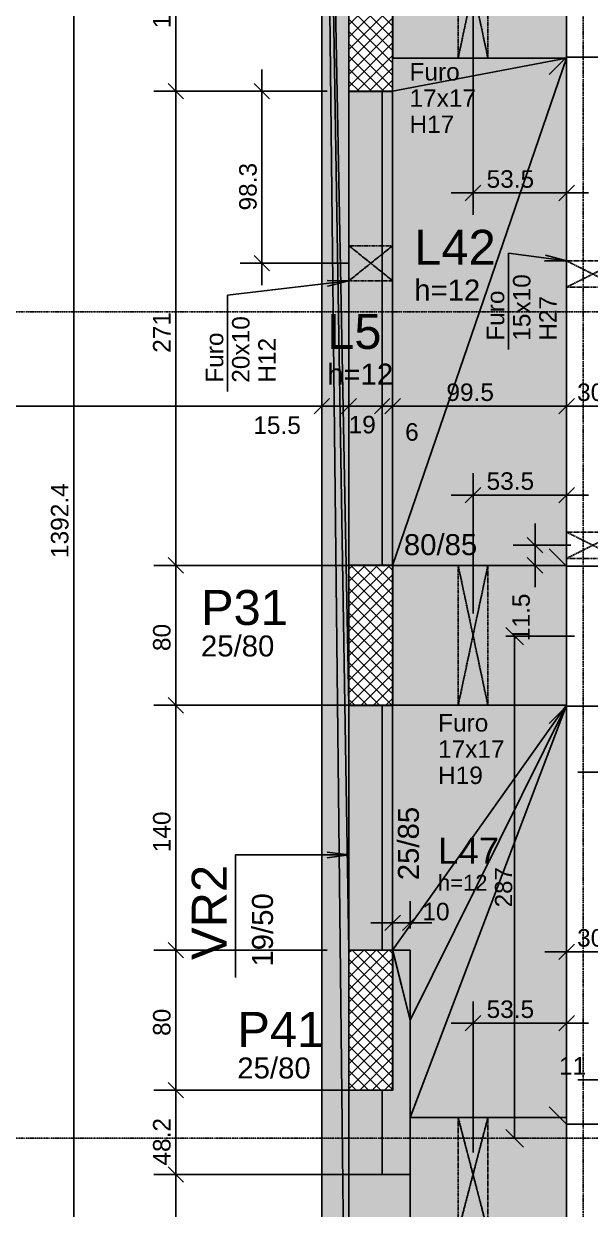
# Model space of a CAD drawing. Extents: x 37185 to 43130, y -8135 to -3930.
# Drawn here: x 37952 to 38276, y -7251 to -6574 of the extents above; entities that cross this region are included whole.
import ezdxf

# ---------------------------------------------------------------- set-up
doc = ezdxf.new("R2010")
doc.units = 0
doc.header["$MEASUREMENT"] = 0
doc.linetypes.add('ESTILO_TQS_0001', pattern=[1, 0.7, -0.3])
doc.linetypes.add('ESTILO_TQS_0004', pattern=[1.12, 0.5, -0.2, 0.01, -0.2, 0.01, -0.2])
doc.layers.get('0').update_dxf_attribs({"linetype": 'CONTINUOUS'})
doc.layers.get('Defpoints').update_dxf_attribs({"linetype": 'CONTINUOUS'})
for name, color, linetype in [('37', 4, 'CONTINUOUS'), ('38', 190, 'CONTINUOUS'), ('40', 240, 'CONTINUOUS'), ('41', 190, 'CONTINUOUS'), ('42', 3, 'CONTINUOUS'), ('43', 3, 'CONTINUOUS'), ('44', 3, 'CONTINUOUS'), ('45', 2, 'CONTINUOUS'), ('46', 2, 'CONTINUOUS'), ('47', 2, 'CONTINUOUS'), ('53', 242, 'CONTINUOUS'), ('54', 242, 'CONTINUOUS'), ('55', 12, 'CONTINUOUS'), ('60', 253, 'CONTINUOUS'), ('70', 160, 'CONTINUOUS'), ('75', 9, 'CONTINUOUS'), ('80', 6, 'CONTINUOUS'), ('82', 252, 'CONTINUOUS')]:
    doc.layers.add(name, color=color, linetype=linetype)
doc.styles.add('Arial_2mm 1-50', font='arial.ttf', dxfattribs={"height": 9.835329})
doc.styles.add('TQS_ARIAL', font='arial.ttf')
doc.dimstyles.new('Diagonal 2mm 1-50', dxfattribs={"dimscale": 30.48, "dimtxt": 9.8353, "dimasz": 0.328084, "dimexe": 0.164042, "dimexo": 0.164042, "dimgap": 0.04101, "dimtad": 1, "dimdec": 1, "dimdsep": 46, "dimtxsty": 'Arial_2mm 1-50', "dimblk1": 'OBLIQUE', "dimblk2": 'OBLIQUE', "dimsah": 1, "dimcen": 0.09, "dimadec": 8, "dimazin": 0, "dimtfac": 1, "dimtdec": 8, "dimtmove": 1, "dimatfit": 0, "dimfxl": 1, "dimtvp": 1, "dimtfillclr": 256, "dimtolj": 1, "dimtzin": 0, "dimarcsym": 2})

# ---------------------------------------------------------------- blocks, each defined once
blk = doc.blocks.new('_Oblique')
at = {"color": 0, "linetype": 'ByBlock', "lineweight": -2}
blk.add_line((-0.5, -0.5), (0.5, 0.5), dxfattribs=at)
blk = doc.blocks.new('*D172')
at = {"layer": '55', "color": 0, "linetype": 'Continuous', "lineweight": -2}
for p, q in [((38266.51, -6923.74), (38227.27, -6923.74)), ((38232.27, -6923.74), (38232.27, -7210.74)), ((38240.52, -7210.74), (38227.27, -7210.74))]:
    blk.add_line(p, q, dxfattribs=at)
at = {"layer": 'Defpoints', "color": 0, "linetype": 'Continuous'}
for p in [(38271.51, -6923.74), (38232.27, -7210.74), (38245.52, -7210.74)]:
    blk.add_point(p, dxfattribs=at)
at = {"layer": '55', "color": 0, "linetype": 'Continuous', "lineweight": -2, "xscale": 10, "yscale": 10, "zscale": 10}
for p, rotation in [((38232.27, -6923.74), 90), ((38232.27, -7210.74), 270)]:
    blk.add_blockref('_Oblique', p, dxfattribs=dict(at, rotation=rotation))
at = {"layer": '55', "color": 0, "linetype": 'Continuous', "insert": (38225.99, -7067.24), "char_height": 9.835, "attachment_point": 5, "rotation": 90, "style": 'Arial_2mm 1-50'}
blk.add_mtext('\\A1;287', dxfattribs=at)

msp = doc.modelspace()

# ---------------------------------------------------------------- linework, layer by layer
at = {"layer": '37', "linetype": 'Continuous'}
for points in [[(38162.51264, -6593.23831), (38262.01264, -6593.23831)], [(38262.01264, -6593.23831), (38262.01264, -6883.23831)], [(38137.51264, -6612.23831), (38137.51264, -6883.23831)], [(38137.51264, -6612.23831), (38137.51264, -6883.23831)], [(38156.51264, -6883.23831), (38156.51264, -6612.23831)], [(38162.51264, -6883.23831), (38162.51264, -6612.23831)], [(38262.01264, -6883.23831), (38162.51264, -6883.23831)], [(38137.51264, -6963.23831), (38137.51264, -7103.23831)], [(38137.51264, -6963.23831), (38137.51264, -7103.23831)], [(38156.51264, -7103.23831), (38156.51264, -6963.23831)], [(38162.51264, -6963.23831), (38262.01264, -6963.23831)], [(38162.51264, -7103.23831), (38162.51264, -6963.23831)], [(38262.01264, -6963.73896), (38262.01264, -7263.94401)], [(38162.51264, -7103.23831), (38172.51264, -7103.23831)], [(38172.51264, -7198.94401), (38172.51264, -7103.23831)], [(38137.51264, -7183.23831), (38137.51264, -7231.44401)], [(38137.51264, -7183.23831), (38137.51264, -7231.44401)], [(38156.51264, -7231.44401), (38156.51264, -7183.23831)], [(38262.01264, -7198.72226), (38172.51264, -7198.94401)], [(38137.51264, -7231.44401), (38137.51264, -7457.73761)], [(38137.51264, -7231.44401), (38156.51264, -7231.44401)]]:
    msp.add_lwpolyline(points, dxfattribs=at)
at = {"layer": '38', "linetype": 'Continuous'}
for points in [[(38262.01264, -6592.73831), (38281.01264, -6592.73831), (38281.01264, -6512.73831), (38262.01264, -6512.73831), (38262.01264, -6592.73831)], [(38262.01264, -6963.73896), (38281.01264, -6963.73896), (38281.01264, -6883.73896), (38262.01264, -6883.73896), (38262.01264, -6963.73896)], [(38262.01264, -7282.73896), (38281.01264, -7282.73896), (38281.01264, -7202.73896), (38262.01264, -7202.73896), (38262.01264, -7282.73896)]]:
    msp.add_lwpolyline(points, dxfattribs=at)
at = {"layer": '40', "linetype": 'Continuous'}
for p, q in [((38137.51264, -6574.28961), (38162.51264, -6549.28961)), ((38137.51264, -6549.82436), (38162.51264, -6574.82436)), ((38137.51264, -6581.36066), (38162.51264, -6556.36066)), ((38137.51264, -6556.89541), (38162.51264, -6581.89541)), ((38137.51264, -6588.43176), (38162.51264, -6563.43176)), ((38137.51264, -6563.96646), (38162.51264, -6588.96646)), ((38137.51264, -6595.50281), (38162.51264, -6570.50281)), ((38137.51264, -6571.03756), (38162.51264, -6596.03756)), ((38137.51264, -6602.57386), (38162.51264, -6577.57386)), ((38137.51264, -6578.10861), (38162.51264, -6603.10861)), ((38137.51264, -6609.64496), (38162.51264, -6584.64496)), ((38137.51264, -6585.17966), (38162.51264, -6610.17966)), ((38137.51264, -6592.25076), (38157.50019, -6612.23831)), ((38141.99039, -6612.23831), (38162.51264, -6591.71601)), ((38137.51264, -6599.32181), (38150.42914, -6612.23831)), ((38149.06144, -6612.23831), (38162.51264, -6598.78706)), ((38137.51264, -6606.39286), (38143.35809, -6612.23831)), ((38156.13254, -6612.23831), (38162.51264, -6605.85816)), ((38137.51264, -6906.62981), (38160.90419, -6883.23831)), ((38137.51264, -6899.55871), (38153.83309, -6883.23831)), ((38137.51264, -6892.48766), (38146.76204, -6883.23831)), ((38137.51264, -6885.41661), (38139.69099, -6883.23831)), ((38138.58644, -6883.23831), (38162.51264, -6907.16451)), ((38145.65749, -6883.23831), (38162.51264, -6900.09346)), ((38152.72854, -6883.23831), (38162.51264, -6893.02241)), ((38159.79964, -6883.23831), (38162.51264, -6885.95131)), ((38137.51264, -6913.70086), (38162.51264, -6888.70086)), ((38137.51264, -6889.23561), (38162.51264, -6914.23561)), ((38137.51264, -6920.77191), (38162.51264, -6895.77191)), ((38137.51264, -6896.30666), (38162.51264, -6921.30666)), ((38137.51264, -6927.84301), (38162.51264, -6902.84301)), ((38137.51264, -6903.37771), (38162.51264, -6928.37771)), ((38137.51264, -6934.91406), (38162.51264, -6909.91406)), ((38137.51264, -6910.44881), (38162.51264, -6935.44881)), ((38137.51264, -6941.98511), (38162.51264, -6916.98511)), ((38137.51264, -6917.51986), (38162.51264, -6942.51986)), ((38137.51264, -6949.05621), (38162.51264, -6924.05621)), ((38137.51264, -6924.59091), (38162.51264, -6949.59091)), ((38137.51264, -6956.12726), (38162.51264, -6931.12726)), ((38137.51264, -6931.66201), (38162.51264, -6956.66201)), ((38137.51264, -6963.23831), (38162.51264, -6938.19836)), ((38137.51264, -6938.73306), (38162.01789, -6963.23831)), ((38137.51264, -6945.80411), (38154.94679, -6963.23831)), ((38144.54379, -6963.23831), (38162.51264, -6945.26941)), ((38137.51264, -6952.87521), (38147.87574, -6963.23831)), ((38151.61484, -6963.23831), (38162.51264, -6952.34046)), ((38137.51264, -6959.94626), (38140.80469, -6963.23831)), ((38158.68594, -6963.23831), (38162.51264, -6959.41156)), ((38137.51264, -7125.83291), (38160.10729, -7103.23831)), ((38137.51264, -7118.76181), (38153.03619, -7103.23831)), ((38137.51264, -7111.69076), (38145.96514, -7103.23831)), ((38137.51264, -7104.61971), (38138.89409, -7103.23831)), ((38137.51264, -7132.90396), (38162.51264, -7107.90396)), ((38137.51264, -7108.43871), (38162.51264, -7133.43871)), ((38139.38334, -7103.23831), (38162.51264, -7126.36761)), ((38146.45439, -7103.23831), (38162.51264, -7119.29656)), ((38153.52544, -7103.23831), (38162.51264, -7112.22551)), ((38160.59654, -7103.23831), (38162.51264, -7105.15441)), ((38137.51264, -7139.97501), (38162.51264, -7114.97501)), ((38137.51264, -7115.50976), (38162.51264, -7140.50976)), ((38137.51264, -7147.04611), (38162.51264, -7122.04611)), ((38137.51264, -7122.58081), (38162.51264, -7147.58081)), ((38137.51264, -7154.11716), (38162.51264, -7129.11716)), ((38137.51264, -7129.65191), (38162.51264, -7154.65191)), ((38137.51264, -7161.18826), (38162.51264, -7136.18826)), ((38137.51264, -7136.72296), (38162.51264, -7161.72296)), ((38137.51264, -7168.25931), (38162.51264, -7143.25931)), ((38137.51264, -7143.79401), (38162.51264, -7168.79401)), ((38137.51264, -7175.33036), (38162.51264, -7150.33036)), ((38137.51264, -7150.86511), (38162.51264, -7175.86511)), ((38137.51264, -7182.40146), (38162.51264, -7157.40146)), ((38137.51264, -7157.93616), (38162.51264, -7182.93616)), ((38137.51264, -7165.00721), (38155.74369, -7183.23831)), ((38143.74689, -7183.23831), (38162.51264, -7164.47251)), ((38137.51264, -7172.07831), (38148.67264, -7183.23831)), ((38150.81794, -7183.23831), (38162.51264, -7171.54356)), ((38137.51264, -7179.14936), (38141.60159, -7183.23831)), ((38157.88904, -7183.23831), (38162.51264, -7178.61466))]:
    msp.add_line(p, q, dxfattribs=at)
for points in [[(38137.51264, -6612.23831), (38162.51264, -6612.23831), (38162.51264, -6512.23831), (38137.51264, -6512.23831), (38137.51264, -6612.23831)], [(38137.51264, -6963.23831), (38162.51264, -6963.23831), (38162.51264, -6883.23831), (38137.51264, -6883.23831), (38137.51264, -6963.23831)], [(38137.51264, -7183.23831), (38162.51264, -7183.23831), (38162.51264, -7103.23831), (38137.51264, -7103.23831), (38137.51264, -7183.23831)]]:
    msp.add_lwpolyline(points, dxfattribs=at)
at = {"layer": '41', "linetype": 'Continuous'}
for p, q in [((38262.01264, -6592.73831), (38252.01264, -6602.73831)), ((38262.01264, -6883.73896), (38252.01264, -6873.73896)), ((38262.01264, -6963.73896), (38252.01264, -6973.73896)), ((38262.01264, -7202.73896), (38252.01264, -7192.73896))]:
    msp.add_line(p, q, dxfattribs=at)
at = {"layer": '53', "linetype": 'ESTILO_TQS_0001'}
for points in [[(38208.48514, -6553.23831), (38199.98514, -6593.23831), (38216.98514, -6593.23831), (38208.48514, -6553.23831), (38216.98514, -6593.23831), (38216.98514, -6513.23831), (38208.48514, -6553.23831), (38216.98514, -6513.23831), (38199.98514, -6513.23831), (38208.48514, -6553.23831), (38199.98514, -6513.23831), (38199.98514, -6593.23831), (38208.48514, -6553.23831)], [(38150.01264, -6710.54091), (38162.51264, -6720.54091), (38162.51264, -6700.54091), (38150.01264, -6710.54091), (38162.51264, -6700.54091), (38137.51264, -6700.54091), (38150.01264, -6710.54091), (38137.51264, -6700.54091), (38137.51264, -6720.54091), (38150.01264, -6710.54091), (38137.51264, -6720.54091), (38162.51264, -6720.54091), (38150.01264, -6710.54091)], [(38277.01264, -6716.72166), (38292.01264, -6724.22166), (38292.01264, -6709.22166), (38277.01264, -6716.72166), (38292.01264, -6709.22166), (38262.01264, -6709.22166), (38277.01264, -6716.72166), (38262.01264, -6709.22166), (38262.01264, -6724.22166), (38277.01264, -6716.72166), (38262.01264, -6724.22166), (38292.01264, -6724.22166), (38277.01264, -6716.72166)], [(38277.01264, -6871.75861), (38292.01264, -6879.25861), (38292.01264, -6864.25861), (38277.01264, -6871.75861), (38292.01264, -6864.25861), (38262.01264, -6864.25861), (38277.01264, -6871.75861), (38262.01264, -6864.25861), (38262.01264, -6879.25861), (38277.01264, -6871.75861), (38262.01264, -6879.25861), (38292.01264, -6879.25861), (38277.01264, -6871.75861)], [(38208.48514, -6923.23831), (38199.98514, -6963.23831), (38216.98514, -6963.23831), (38208.48514, -6923.23831), (38216.98514, -6963.23831), (38216.98514, -6883.23831), (38208.48514, -6923.23831), (38216.98514, -6883.23831), (38199.98514, -6883.23831), (38208.48514, -6923.23831), (38199.98514, -6883.23831), (38199.98514, -6963.23831), (38208.48514, -6923.23831)], [(38208.48514, -7231.44401), (38199.98514, -7263.94401), (38216.98514, -7263.94401), (38208.48514, -7231.44401), (38216.98514, -7263.94401), (38216.98514, -7198.94401), (38208.48514, -7231.44401), (38216.98514, -7198.94401), (38199.98514, -7198.94401), (38208.48514, -7231.44401), (38199.98514, -7198.94401), (38199.98514, -7263.94401), (38208.48514, -7231.44401)]]:
    msp.add_lwpolyline(points, dxfattribs=at)
at = {"layer": '60', "linetype": 'Continuous'}
for points in [[(38137.51264, -7546.23831), (38137.51264, -7103.23831), (38122.01264, -6153.73821), (38137.51264, -7546.23831)], [(38137.51264, -7103.23831), (38137.51264, -6963.23831), (38122.01264, -6153.73821), (38137.51264, -7103.23831)], [(38122.01264, -6153.73821), (38137.51264, -6963.23831), (38137.51264, -6180.73831), (38122.01264, -6153.73821)], [(38122.01264, -6153.73821), (38122.01264, -7546.23831), (38137.51264, -7546.23831), (38122.01264, -6153.73821)], [(38137.51264, -6963.23831), (38137.51264, -6612.23831), (38137.51264, -6180.73831), (38137.51264, -6963.23831)], [(38137.51264, -6180.73831), (38137.51264, -6612.23831), (38137.51264, -6512.23831), (38137.51264, -6180.73831)], [(38262.01264, -6593.23831), (38262.01264, -6513.23831), (38162.61264, -6513.23831), (38162.61264, -6593.23831), (38262.01264, -6593.23831)], [(38262.01264, -6593.23831), (38162.51264, -6593.23831), (38162.51264, -6612.23831), (38262.01264, -6593.23831)], [(38262.01264, -6593.23831), (38162.51264, -6612.23831), (38162.51264, -6883.23831), (38262.01264, -6593.23831)], [(38262.01264, -6593.23831), (38162.51264, -6883.23831), (38262.01264, -6883.23831), (38262.01264, -6593.23831)], [(38262.01264, -6593.23831), (38262.01264, -6883.23831), (38262.01264, -6593.23831)], [(38137.51264, -6963.23831), (38137.51264, -6883.23831), (38137.51264, -6612.23831), (38137.51264, -6963.23831)], [(38137.51264, -6883.13831), (38162.51264, -6883.13831), (38162.51264, -6612.33831), (38137.51264, -6612.33831), (38137.51264, -6883.13831)], [(38262.01264, -6963.23831), (38262.01264, -6883.23831), (38162.61264, -6883.23831), (38162.61264, -6963.23831), (38262.01264, -6963.23831)], [(38137.51264, -7103.13831), (38162.51264, -7103.13831), (38162.51264, -6963.33831), (38137.51264, -6963.33831), (38137.51264, -7103.13831)], [(38262.01264, -6963.23831), (38162.51264, -6963.23831), (38162.51264, -7103.23831), (38262.01264, -6963.23831)], [(38262.01264, -6963.23831), (38162.51264, -7103.23831), (38172.51264, -7143.23831), (38262.01264, -6963.23831)], [(38262.01264, -6963.23831), (38172.51264, -7143.23831), (38172.51264, -7198.94401), (38262.01264, -6963.23831)], [(38262.01264, -6963.23831), (38172.51264, -7198.94401), (38262.01264, -7198.94401), (38262.01264, -6963.23831)], [(38262.01264, -6963.23831), (38262.01264, -7198.94401), (38262.01264, -6963.23831)], [(38172.51264, -7231.44401), (38172.51264, -7143.23831), (38162.61264, -7103.23831), (38162.61264, -7183.33831), (38137.51264, -7183.33831), (38137.51264, -7231.44401), (38172.51264, -7231.44401)], [(38137.51264, -7183.23831), (38137.51264, -7103.23831), (38137.51264, -7546.23831), (38137.51264, -7183.23831)], [(38137.51264, -7231.44401), (38137.51264, -7183.23831), (38137.51264, -7546.23831), (38137.51264, -7231.44401)], [(38172.51264, -7263.94401), (38262.01264, -7263.94401), (38262.01264, -7198.72226), (38172.51264, -7198.94401), (38172.51264, -7263.94401)], [(38172.51264, -7457.73761), (38172.51264, -7231.44401), (38137.51264, -7231.44401), (38137.51264, -7457.73761), (38172.51264, -7457.73761)], [(38137.51264, -7546.23831), (38137.51264, -7457.73761), (38137.51264, -7231.44401), (38137.51264, -7546.23831)]]:
    msp.add_lwpolyline(points, dxfattribs=at)
for points in [[(38137.51264, -7546.23831), (38137.51264, -7103.23831), (38122.01264, -6153.73821)], [(38137.51264, -7546.23831), (38122.01264, -6153.73821), (38137.51264, -7546.23831)], [(38137.51264, -7103.23831), (38137.51264, -6963.23831), (38122.01264, -6153.73821)], [(38137.51264, -7103.23831), (38122.01264, -6153.73821), (38137.51264, -7103.23831)], [(38122.01264, -6153.73821), (38137.51264, -6963.23831), (38137.51264, -6180.73831)], [(38122.01264, -6153.73821), (38122.01264, -7546.23831), (38137.51264, -7546.23831)], [(38122.01264, -6153.73821), (38137.51264, -7546.23831), (38122.01264, -6153.73821)], [(38137.51264, -6963.23831), (38137.51264, -6612.23831), (38137.51264, -6180.73831)], [(38137.51264, -6963.23831), (38137.51264, -6180.73831), (38137.51264, -6963.23831)], [(38137.51264, -6180.73831), (38137.51264, -6612.23831), (38137.51264, -6512.23831)], [(38262.01264, -6593.23831), (38262.01264, -6513.23831), (38162.61264, -6513.23831)], [(38262.01264, -6593.23831), (38162.61264, -6513.23831), (38162.61264, -6593.23831)], [(38262.01264, -6593.23831), (38162.51264, -6593.23831), (38162.51264, -6612.23831)], [(38262.01264, -6593.23831), (38162.51264, -6612.23831), (38262.01264, -6593.23831)], [(38262.01264, -6593.23831), (38162.51264, -6612.23831), (38162.51264, -6883.23831)], [(38262.01264, -6593.23831), (38162.51264, -6883.23831), (38262.01264, -6593.23831)], [(38262.01264, -6593.23831), (38162.51264, -6883.23831), (38262.01264, -6883.23831)], [(38262.01264, -6593.23831), (38162.61264, -6593.23831), (38262.01264, -6593.23831)], [(38262.01264, -6593.23831), (38262.01264, -6883.23831), (38262.01264, -6593.23831)], [(38137.51264, -6963.23831), (38137.51264, -6883.23831), (38137.51264, -6612.23831)], [(38137.51264, -6963.23831), (38137.51264, -6612.23831), (38137.51264, -6963.23831)], [(38137.51264, -6883.13831), (38162.51264, -6883.13831), (38162.51264, -6612.33831)], [(38137.51264, -6883.13831), (38162.51264, -6612.33831), (38137.51264, -6612.33831)], [(38137.51264, -6883.13831), (38137.51264, -6612.33831), (38137.51264, -6883.13831)], [(38262.01264, -6963.23831), (38262.01264, -6883.23831), (38162.61264, -6883.23831)], [(38262.01264, -6963.23831), (38162.61264, -6883.23831), (38162.61264, -6963.23831)], [(38137.51264, -7103.13831), (38162.51264, -7103.13831), (38162.51264, -6963.33831)], [(38137.51264, -7103.13831), (38162.51264, -6963.33831), (38137.51264, -6963.33831)], [(38137.51264, -7103.13831), (38137.51264, -6963.33831), (38137.51264, -7103.13831)], [(38262.01264, -6963.23831), (38162.51264, -6963.23831), (38162.51264, -7103.23831)], [(38262.01264, -6963.23831), (38162.51264, -7103.23831), (38262.01264, -6963.23831)], [(38262.01264, -6963.23831), (38162.51264, -7103.23831), (38172.51264, -7143.23831)], [(38262.01264, -6963.23831), (38162.61264, -6963.23831), (38262.01264, -6963.23831)], [(38262.01264, -6963.23831), (38172.51264, -7143.23831), (38262.01264, -6963.23831)], [(38262.01264, -6963.23831), (38172.51264, -7143.23831), (38172.51264, -7198.94401)], [(38262.01264, -6963.23831), (38172.51264, -7198.94401), (38262.01264, -6963.23831)], [(38262.01264, -6963.23831), (38172.51264, -7198.94401), (38262.01264, -7198.94401)], [(38262.01264, -6963.23831), (38262.01264, -7198.94401), (38262.01264, -6963.23831)], [(38137.51264, -7183.23831), (38137.51264, -7103.23831), (38137.51264, -7546.23831)], [(38172.51264, -7231.44401), (38172.51264, -7143.23831), (38162.61264, -7103.23831)], [(38172.51264, -7231.44401), (38162.61264, -7103.23831), (38162.61264, -7183.33831)], [(38137.51264, -7231.44401), (38137.51264, -7183.23831), (38137.51264, -7546.23831)], [(38137.51264, -7183.23831), (38137.51264, -7546.23831), (38137.51264, -7183.23831)], [(38172.51264, -7231.44401), (38162.61264, -7183.33831), (38137.51264, -7183.33831)], [(38172.51264, -7231.44401), (38137.51264, -7183.33831), (38137.51264, -7231.44401)], [(38172.51264, -7263.94401), (38262.01264, -7263.94401), (38262.01264, -7198.72226)], [(38172.51264, -7263.94401), (38262.01264, -7198.72226), (38172.51264, -7198.94401)], [(38172.51264, -7263.94401), (38172.51264, -7198.94401), (38172.51264, -7263.94401)], [(38172.51264, -7457.73761), (38172.51264, -7231.44401), (38137.51264, -7231.44401)], [(38172.51264, -7457.73761), (38137.51264, -7231.44401), (38137.51264, -7457.73761)], [(38172.51264, -7231.44401), (38137.51264, -7231.44401), (38172.51264, -7231.44401)], [(38137.51264, -7231.44401), (38137.51264, -7546.23831), (38137.51264, -7231.44401)], [(38137.51264, -7546.23831), (38137.51264, -7457.73761), (38137.51264, -7231.44401)], [(38137.51264, -7546.23831), (38137.51264, -7231.44401), (38137.51264, -7546.23831)]]:
    msp.add_solid(points, dxfattribs=at)
at = {"layer": '70', "linetype": 'ESTILO_TQS_0004'}
for p, q in [((38271.51264, -4162.63791), (38271.51264, -8062.34486)), ((37414.54729, -6738.23866), (40631.05859, -6738.23866)), ((37414.54729, -7210.73831), (40631.05859, -7210.73831))]:
    msp.add_line(p, q, dxfattribs=at)
at = {"layer": '75', "linetype": 'Continuous'}
for p, q in [((37980.08864, -7558.73831), (37980.08864, -6141.37461)), ((38038.46504, -6624.73831), (38038.46504, -6499.73831)), ((38208.48514, -6565.73831), (38208.48514, -6682.88801)), ((38038.46504, -6895.73831), (38038.46504, -6599.73831)), ((38087.73224, -6723.04091), (38087.73224, -6599.73831)), ((38125.01264, -6612.23831), (38025.96504, -6612.23831)), ((38125.01264, -6612.23831), (38025.96504, -6612.23831)), ((38042.88444, -6616.65771), (38034.04559, -6607.81886)), ((38042.88444, -6616.65771), (38034.04559, -6607.81886)), ((38125.01264, -6612.23831), (38075.23224, -6612.23831)), ((38092.15164, -6616.65771), (38083.31284, -6607.81886)), ((38137.51264, -6612.23831), (38137.51264, -6612.23831)), ((38137.51264, -6612.23831), (38137.51264, -6612.23831)), ((38137.51264, -6612.23831), (38137.51264, -6612.23831)), ((38262.01264, -6638.69806), (38262.01264, -6638.69806)), ((38262.01264, -6651.19806), (38262.01264, -6682.88801)), ((38204.06574, -6674.80741), (38212.90454, -6665.96856)), ((38257.59324, -6674.80741), (38266.43209, -6665.96856)), ((38195.98514, -6670.38801), (38274.51264, -6670.38801)), ((38092.15164, -6714.96031), (38083.31284, -6706.12146)), ((38137.51264, -6710.54091), (38075.23224, -6710.54091)), ((38150.01264, -6710.54091), (38150.01264, -6710.54091)), ((38122.01264, -6809.07536), (38122.01264, -6779.77181)), ((38122.01264, -6809.07536), (38122.01264, -6779.77181)), ((38137.51264, -6809.07536), (38137.51264, -6779.77181)), ((38137.51264, -6809.07536), (38137.51264, -6779.77181)), ((38156.51264, -6809.07536), (38156.51264, -6779.77181)), ((38156.51264, -6809.07536), (38156.51264, -6779.77181)), ((38162.51264, -6809.07536), (38162.51264, -6779.77181)), ((38162.51264, -6809.07536), (38162.51264, -6779.77181)), ((38262.01264, -6809.07536), (38262.01264, -6779.77181)), ((38262.01264, -6809.07536), (38262.01264, -6779.77181)), ((38117.59324, -6796.69126), (38126.43209, -6787.85241)), ((38117.59324, -6796.69126), (38126.43209, -6787.85241)), ((38133.09324, -6796.69126), (38141.93209, -6787.85241)), ((38133.09324, -6796.69126), (38141.93209, -6787.85241)), ((38152.09324, -6796.69126), (38160.93209, -6787.85241)), ((38152.09324, -6796.69126), (38160.93209, -6787.85241)), ((38158.09324, -6796.69126), (38166.93209, -6787.85241)), ((38158.09324, -6796.69126), (38166.93209, -6787.85241)), ((38257.59324, -6796.69126), (38266.43209, -6787.85241)), ((38257.59324, -6796.69126), (38266.43209, -6787.85241)), ((37561.56084, -6792.27181), (38134.51264, -6792.27181)), ((38109.51264, -6792.27181), (38150.01264, -6792.27181)), ((38125.01264, -6792.27181), (38169.01264, -6792.27181)), ((38144.01264, -6792.27181), (38175.01264, -6792.27181)), ((38150.01264, -6792.27181), (38274.51264, -6792.27181)), ((38249.51264, -6792.27181), (38304.51264, -6792.27181)), ((38122.01264, -6821.57536), (38122.01264, -6821.57536)), ((38122.01264, -6821.57536), (38122.01264, -6821.57536)), ((38137.51264, -6821.57536), (38137.51264, -6821.57536)), ((38137.51264, -6821.57536), (38137.51264, -6821.57536)), ((38156.51264, -6821.57536), (38156.51264, -6821.57536)), ((38156.51264, -6821.57536), (38156.51264, -6821.57536)), ((38162.51264, -6821.57536), (38162.51264, -6821.57536)), ((38162.51264, -6821.57536), (38162.51264, -6821.57536)), ((38262.01264, -6821.57536), (38262.01264, -6821.57536)), ((38262.01264, -6821.57536), (38262.01264, -6821.57536)), ((38208.48514, -6910.73831), (38208.48514, -6830.56846)), ((38262.01264, -6843.65336), (38262.01264, -6830.56846)), ((38195.98514, -6843.06846), (38274.51264, -6843.06846)), ((38204.06574, -6847.48786), (38212.90454, -6838.64906)), ((38257.59324, -6847.48786), (38266.43209, -6838.64906)), ((38262.01264, -6856.15336), (38262.01264, -6856.15336)), ((38243.95009, -6859.25861), (38243.95009, -6895.73831)), ((38038.46504, -6975.73831), (38038.46504, -6870.73831)), ((38264.51264, -6871.75861), (38231.45009, -6871.75861)), ((38239.53069, -6867.33916), (38248.36954, -6876.17801)), ((38042.88444, -6887.65771), (38034.04559, -6878.81886)), ((38042.88444, -6887.65771), (38034.04559, -6878.81886)), ((38239.53069, -6878.81891), (38248.36954, -6887.65776)), ((38137.51264, -6883.23831), (38025.96504, -6883.23831)), ((38137.51264, -6883.23831), (38025.96504, -6883.23831)), ((38150.01264, -6883.23831), (38150.01264, -6883.23831)), ((38150.01264, -6883.23831), (38150.01264, -6883.23831)), ((38237.04999, -6883.23831), (38231.45009, -6883.23831)), ((38249.54999, -6883.23831), (38249.54999, -6883.23831)), ((38208.48514, -6923.23831), (38208.48514, -6923.23831)), ((38038.46504, -7115.73831), (38038.46504, -6950.73831)), ((38042.88444, -6967.65771), (38034.04559, -6958.81886)), ((38042.88444, -6967.65771), (38034.04559, -6958.81886)), ((38137.51264, -6963.23831), (38025.96504, -6963.23831)), ((38137.51264, -6963.23831), (38025.96504, -6963.23831)), ((38150.01264, -6963.23831), (38150.01264, -6963.23831)), ((38150.01264, -6963.23831), (38150.01264, -6963.23831)), ((38268.51264, -7001.48781), (38304.51264, -7001.48781)), ((38162.51264, -7090.73831), (38162.51264, -7075.12416)), ((38172.51264, -7090.73831), (38172.51264, -7075.12416)), ((38150.01264, -7087.62416), (38185.01264, -7087.62416)), ((38158.09324, -7092.04356), (38166.93209, -7083.20471)), ((38168.09324, -7092.04356), (38176.93209, -7083.20471)), ((38038.46504, -7195.73831), (38038.46504, -7090.73831)), ((38042.88444, -7107.65771), (38034.04559, -7098.81886)), ((38042.88444, -7107.65771), (38034.04559, -7098.81886)), ((38257.59324, -7108.61156), (38266.43209, -7099.77271)), ((38262.01264, -7102.08641), (38262.01264, -7102.08641)), ((38125.01264, -7103.23831), (38025.96504, -7103.23831)), ((38125.01264, -7103.23831), (38025.96504, -7103.23831)), ((38137.51264, -7103.23831), (38137.51264, -7103.23831)), ((38137.51264, -7103.23831), (38137.51264, -7103.23831)), ((38162.51264, -7103.23831), (38162.51264, -7103.23831)), ((38172.51264, -7103.23831), (38172.51264, -7103.23831)), ((38249.51264, -7104.19216), (38304.51264, -7104.19216)), ((38262.01264, -7114.58641), (38262.01264, -7116.69216)), ((38208.48514, -7218.94401), (38208.48514, -7132.46956)), ((38262.01264, -7218.94401), (38262.01264, -7132.46956)), ((38204.06574, -7149.38896), (38212.90454, -7140.55016)), ((38257.59324, -7149.38896), (38266.43209, -7140.55016)), ((38195.98514, -7144.96956), (38274.51264, -7144.96956)), ((38038.46504, -7170.73831), (38038.46504, -7243.94401)), ((38144.01264, -7183.23831), (38025.96504, -7183.23831)), ((38150.01264, -7183.23831), (38025.96504, -7183.23831)), ((38034.04559, -7178.81886), (38042.88444, -7187.65771)), ((38042.88444, -7187.65771), (38034.04559, -7178.81886)), ((38156.51264, -7183.23831), (38156.51264, -7183.23831)), ((38162.51264, -7183.23831), (38162.51264, -7183.23831)), ((38268.51264, -7177.35166), (38304.51264, -7177.35166)), ((38038.46504, -7218.94401), (38038.46504, -7558.73831)), ((38034.04559, -7227.02461), (38042.88444, -7235.86346)), ((38034.04559, -7227.02461), (38042.88444, -7235.86346)), ((38144.01264, -7231.44401), (38025.96504, -7231.44401)), ((38134.51264, -7231.44401), (38025.96504, -7231.44401)), ((38147.01264, -7231.44401), (38147.01264, -7231.44401)), ((38156.51264, -7231.44401), (38156.51264, -7231.44401)), ((38208.48514, -7231.44401), (38208.48514, -7231.44401)), ((38262.01264, -7231.44401), (38262.01264, -7231.44401))]:
    msp.add_line(p, q, dxfattribs=at)
for points in [[(38228.81304, -6759.86341), (38228.81304, -6704.86341), (38262.01264, -6709.22166), (38249.51264, -6709.22631), (38262.01264, -6709.22166), (38249.93739, -6705.99091)], [(38068.14269, -6783.85691), (38068.14269, -6728.85691), (38137.51264, -6720.54091), (38125.40189, -6723.63596), (38137.51264, -6720.54091), (38125.01349, -6720.39601)], [(38072.61674, -7118.80341), (38072.61674, -7048.80341), (38137.51264, -7048.80341), (38125.11959, -7050.43501), (38137.51264, -7048.80341), (38125.11959, -7047.17186)]]:
    msp.add_lwpolyline(points, dxfattribs=at)
at = {"layer": '80', "linetype": 'Continuous'}
for p, q in [((38137.51264, -7546.23831), (38137.51264, -5886.23831)), ((38122.01264, -7546.23831), (38122.01264, -6153.73821))]:
    msp.add_line(p, q, dxfattribs=at)
at = {"layer": '82', "linetype": 'Continuous'}
for p, q in [((38150.01264, -6923.23831), (38150.01264, -6923.23831)), ((38271.51264, -6923.73896), (38271.51264, -6923.73896)), ((38150.01264, -7143.23831), (38150.01264, -7143.23831)), ((38271.51264, -7242.73896), (38271.51264, -7242.73896))]:
    msp.add_line(p, q, dxfattribs=at)

# ---------------------------------------------------------------- texts
at = {"layer": '42', "linetype": 'Continuous', "style": 'TQS_ARIAL'}
msp.add_text('VR2', height=20, rotation=90, dxfattribs=at).set_placement((38067.61674, -7108.80341))
at = {"layer": '43', "linetype": 'Continuous', "style": 'TQS_ARIAL'}
for s, p in [('P31', (38052.89599, -6917.33336)), ('P41', (38073.69079, -7158.55836))]:
    msp.add_text(s, height=20, dxfattribs=at).set_placement(p)
at = {"layer": '44', "linetype": 'Continuous', "style": 'TQS_ARIAL'}
for s, height, p in [('L42', 20, (38174.86844, -6711.44716)), ('L5', 20, (38125.06054, -6759.53731)), ('L47', 15, (38188.43077, -7053.85344))]:
    msp.add_text(s, height=height, dxfattribs=at).set_placement(p)
at = {"layer": '45', "linetype": 'Continuous', "style": 'TQS_ARIAL'}
msp.add_text('80/85', height=12, dxfattribs=at).set_placement((38168.93674, -6877.41106))
for s, p in [('25/85', (38177.51264, -7063.23831)), ('19/50', (38094.06154, -7112.62436))]:
    msp.add_text(s, height=12, rotation=90, dxfattribs=at).set_placement(p)
at = {"layer": '46', "linetype": 'Continuous', "style": 'TQS_ARIAL'}
for p in [(38052.89599, -6935.33336), (38073.69079, -7176.55836)]:
    msp.add_text('25/80', height=12, dxfattribs=at).set_placement(p)
at = {"layer": '47', "linetype": 'Continuous', "style": 'TQS_ARIAL'}
for height, p in [(12, (38174.86844, -6731.84716)), (12, (38125.06054, -6779.93731)), (9, (38188.43077, -7069.15344))]:
    msp.add_text('h=12', height=height, dxfattribs=at).set_placement(p)
at = {"layer": '54', "linetype": 'Continuous', "style": 'TQS_ARIAL'}
for s, p in [('Furo', (38172.15269, -6606.10586)), ('17x17', (38172.15269, -6621.10586)), ('H17', (38172.15269, -6636.10586)), ('Furo', (38188.48514, -6978.23831)), ('17x17', (38188.48514, -6993.23831)), ('H19', (38188.48514, -7008.23831))]:
    msp.add_text(s, height=10, dxfattribs=at).set_placement(p)
for s, p in [('15x10', (38241.31304, -6754.86341)), ('Furo', (38226.31304, -6754.86341)), ('H27', (38256.31304, -6754.86341)), ('20x10', (38080.64269, -6778.85691)), ('Furo', (38065.64269, -6778.85691)), ('H12', (38095.64269, -6778.85691))]:
    msp.add_text(s, height=10, rotation=90, dxfattribs=at).set_placement(p)
at = {"layer": '75', "linetype": 'Continuous', "style": 'TQS_ARIAL'}
for s, p in [('100', (38035.46504, -6576.23831)), ('98.3', (38084.73224, -6680.38961)), ('271', (38035.46504, -6761.73831)), ('1392.4', (37977.08864, -6879.05646)), ('11.5', (38240.95009, -6926.57166)), ('80', (38035.46504, -6932.23831)), ('140', (38035.46504, -7047.23831)), ('80', (38035.46504, -7152.23831)), ('48.2', (38035.46504, -7226.34116))]:
    msp.add_text(s, height=10, rotation=90, dxfattribs=at).set_placement(p)
for s, p in [('53.5', (38216.24889, -6667.38801)), ('99.5', (38193.26264, -6789.27181)), ('30', (38268.01264, -6789.27181)), ('15.5', (38082.82664, -6808.11651)), ('19', (38137.34014, -6807.79686)), ('6', (38169.64434, -6811.97956)), ('53.5', (38216.24889, -6840.06846)), ('10', (38179.52569, -7086.15966)), ('30', (38268.01264, -7101.19216)), ('53.5', (38216.24889, -7141.96956)), ('11', (38257.67934, -7174.35166))]:
    msp.add_text(s, height=10, dxfattribs=at).set_placement(p)

# ---------------------------------------------------------------- dimensions: what is measured, and where the dimension line sits
at = {"layer": '55', "linetype": 'Continuous'}
dim = msp.add_linear_dim(base=(38232.26594, -7210.73831), p1=(38271.51264, -6923.73896), p2=(38245.52371, -7210.73831), angle=90, dimstyle='Diagonal 2mm 1-50', override={"dimpost": '<>'}, dxfattribs=at)
dim.commit()
dim.dimension.update_dxf_attribs({"geometry": '*D172', "text_midpoint": (38225.99428, -7067.23863)})

doc.saveas('drawing.dxf')
